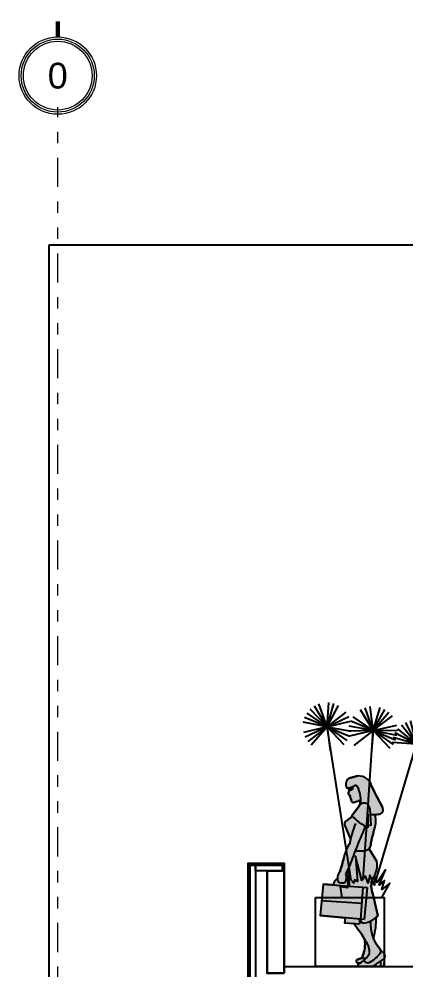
# Model space of a CAD drawing. Header units: millimetres. Extents: x 2056 to 4470, y 1400 to 3101.
# Drawn here: x 2163.11 to 2166.49, y 1411.65 to 1419.95 of the extents above; entities that cross this region are included whole.
import ezdxf
from ezdxf.enums import TextEntityAlignment as Align

# ---------------------------------------------------------------- set-up
doc = ezdxf.new("R2010")
doc.units = ezdxf.units.MM
doc.linetypes.add('DIVIDE', pattern=[31.75, 12.7, -6.35, 0, -6.35, 0, -6.35])
for name, color, linetype in [('A-254', 254, 'Continuous'), ('A-ANNO-DIMS-GRID', 195, 'Continuous'), ('A-GRID-COLS', 75, 'DIVIDE'), ('A-LDSP-TREE', 74, 'Continuous'), ('A-PLAN-2', 4, 'Continuous'), ('A-PLAN-3', 3, 'Continuous'), ('A-PLAN-6', 9, 'Continuous')]:
    doc.layers.add(name, color=color, linetype=linetype)
doc.layers.add('A-WALL', color=16, linetype='Continuous', lineweight=30)
doc.styles.add('ROMAN', font='arial.ttf')

# ---------------------------------------------------------------- blocks, each defined once
blk = doc.blocks.new('Arbol (138)')
for p, q in [((-0.2717600414733212, 1.458047910231969), (-0.3322234166531857, 1.660976588557787)), ((-0.2717600414733212, 1.458047910231969), (-0.2444575538165736, 1.668025152791614)), ((0.1306074288767505, 1.4916979099266), (0.02927407888616784, 1.677621067184887)), ((0.1306074288767505, 1.4916979099266), (0.07014405369688603, 1.694626588252419)), ((0.1306074288767505, 1.4916979099266), (0.1136565681384383, 1.702763152317274)), ((0.1306074288767505, 1.4916979099266), (0.2009700152060958, 1.691410139572781)), ((0.1306074288767505, 1.4916979099266), (0.2409549312189441, 1.672416743898168)), ((-0.2717600414733212, 1.458047910231969), (-0.4399544239182163, 1.586681179409055)), ((-0.2717600414733212, 1.458047910231969), (-0.4095346126286827, 1.618839812292237)), ((-0.2717600414733212, 1.458047910231969), (-0.373093391463911, 1.643971067490256)), ((-0.2717600414733212, 1.458047910231969), (-0.201397455143983, 1.65776013987815)), ((-0.2717600414733212, 1.458047910231969), (-0.1614125391311276, 1.638766744203537)), ((-0.2717600414733212, 1.458047910231969), (-0.09744761007623737, 1.578260407442698)), ((0.1306074288767505, 1.4916979099266), (-0.06065586325865269, 1.582550655106544)), ((0.1306074288767505, 1.4916979099266), (-0.03758695356814457, 1.620331179103687)), ((0.1306074288767505, 1.4916979099266), (0.2761171318733773, 1.645525067993816)), ((0.1306074288767505, 1.4916979099266), (0.3049198602738343, 1.61191040713733)), ((-0.6489718558325634, 1.338796100059994), (-0.7670763552379327, 1.514543633315554)), ((-0.6489718558325634, 1.338796100059994), (-0.7279555217655798, 1.535258434213361)), ((-0.6489718558325634, 1.338796100059994), (-0.6853827230862777, 1.547386888377787)), ((-0.6489718558325634, 1.338796100059994), (-0.5973933212041089, 1.544162901152049)), ((-0.6489718558325634, 1.338796100059994), (-0.5558222770834931, 1.528951363474064)), ((-0.6489718558325634, 1.338796100059994), (-0.5183223165354747, 1.505429128318696)), ((-0.2717600414733212, 1.458047910231969), (-0.4777331196498125, 1.507149430490557)), ((-0.2717600414733212, 1.458047910231969), (-0.0762631713716786, 1.539391883614542)), ((-0.2717600414733212, 1.458047910231969), (-0.06362288398862148, 1.496968237817867)), ((0.1306074288767505, 1.4916979099266), (-0.07536564929974077, 1.540799430185189)), ((0.1306074288767505, 1.4916979099266), (0.3261042989783931, 1.573041883309173)), ((0.1306074288767505, 1.4916979099266), (0.3387445863614502, 1.530618237512499)), ((-0.6489718558325634, 1.338796100059994), (-0.8478222111380447, 1.411558758203356)), ((-0.6489718558325634, 1.338796100059994), (-0.8283486464967069, 1.451312033137214)), ((-0.6489718558325634, 1.338796100059994), (-0.8010354553580044, 1.486147821884245)), ((-0.6489718558325634, 1.338796100059994), (-0.4865323677807893, 1.47462423023444)), ((-0.6489718558325634, 1.338796100059994), (-0.4618418041251147, 1.437882991085871)), ((-0.2717600414733212, 1.458047910231969), (-0.4834408938060974, 1.463252233518688)), ((-0.2717600414733212, 1.458047910231969), (-0.479897198958021, 1.419127582646055)), ((-0.2717600414733212, 1.458047910231969), (-0.4672569115749639, 1.376703936849395)), ((-0.2717600414733212, 1.458047910231969), (-0.4460724728704051, 1.337835413021224)), ((-0.2717600414733212, 1.458047910231969), (-0.417269744469948, 1.304220752164753)), ((-0.2717600414733212, 1.458047910231969), (-0.1035656590284262, 1.329414641054882)), ((-0.2717600414733212, 1.458047910231969), (-0.06578696329682998, 1.408946389973366)), ((-0.2717600414733212, 1.458047910231969), (-0.060079189140545, 1.452843586945249)), ((-0.2717600414733212, 1.458047910231969), (-0.2548091807350019, 1.246982667841294)), ((-0.1834186738384318, 0.1614827357396251), (-0.2717600414733212, 1.458047910231969)), ((0.1306074288767505, 1.4916979099266), (-0.07752972860794216, 1.452777582340687)), ((0.1306074288767505, 1.4916979099266), (-0.06488944122489215, 1.410353936544027)), ((0.1306074288767505, 1.4916979099266), (-0.04370500252033338, 1.371485412715856)), ((0.1306074288767505, 1.4916979099266), (-0.01490227411987632, 1.337870751859384)), ((0.1306074288767505, 1.4916979099266), (0.10330494122001, 1.28172066736694)), ((0.1306074288767505, 1.4916979099266), (0.3365805070532417, 1.442596389667997)), ((0.1306074288767505, 1.4916979099266), (0.3218707210121536, 1.400845164746656)), ((0.1306074288767505, 1.4916979099266), (0.2988018113216526, 1.363064640749514)), ((0.1306074288767505, 1.4916979099266), (0.268382000032112, 1.330906007866318)), ((-0.6489718558325634, 1.338796100059994), (-0.8602259339870031, 1.324388369901484)), ((-0.6489718558325634, 1.338796100059994), (-0.8586050610626685, 1.36862540595466)), ((-0.6489718558325634, 1.338796100059994), (-0.8361019075400122, 1.239709209034132)), ((-0.6489718558325634, 1.338796100059994), (-0.8114113438843376, 1.202967969885563)), ((-0.6489718558325634, 1.338796100059994), (-0.7796213951296522, 1.172163071801307)), ((-0.6489718558325634, 1.338796100059994), (-0.7421214345816338, 1.148640836645924)), ((-0.6489718558325634, 1.338796100059994), (-0.445329721678668, 1.396811179327813)), ((-0.6489718558325634, 1.338796100059994), (-0.4377177776781167, 1.353203830218519)), ((-0.297469165999658, 0.1563033672323115), (-0.6489718558325634, 1.338796100059994))]:
    blk.add_line(p, q)
for points in [[(-0.07903729556328187, 0.1526244403006842), (0.1306074288767505, 1.4916979099266)], [(-0.3467852421900091, 0), (-0.4177185871834226, 0.125277417287208), (-0.3467852421900091, 0.07006387361656152), (-0.3704296905211422, 0.1489403645746279), (-0.3231407938588688, 0.1095021190955947), (-0.3783111732981936, 0.2435921537243075), (-0.3073778283047801, 0.1331650663830146), (-0.283733379973647, 0.1883786100536611), (-0.283733379973647, 0.1095021190955947), (-0.2443259660884181, 0.1962662591494677), (-0.2285630005343222, 0.125277417287208), (-0.2049185522031891, 0.1883786100536611), (-0.1733926210950045, 0.1489403645746279), (-0.1182222416556868, 0.3619068901613929), (-0.1339852072097756, 0.1410527154788213), (-0.1103407588786425, 0.1568280136704345), (-0.102459276101591, 0.125277417287208), (-0.05517037943932479, 0.1804909609578544), (-0.04728889666227332, 0.0858391718081748), (0.01576296555408874, 0.09372682090398143), (0, 0)]]:
    blk.add_lwpolyline(points)
blk = doc.blocks.new('2D-pe18')
h = blk.add_hatch(color=255)
edge = h.paths.add_edge_path()
edge.add_arc((-0.246401141585739, 0.7039031483468947), 0.2002954605993576, 339.7642996965046, 379.3082858408123)
edge.add_arc((0.08678203584203104, 0.8850381611913847), 0.1843473425038691, 169.3974691822021, 218.5588895209702, ccw=False)
edge.add_line((-0.094417985566281, 0.9189571076647951), (-0.02629380217251764, 1.028537491084734))
edge.add_arc((0.007847104592569674, 1.063416993782037), 0.04880759390866925, 183.1010047145392, 225.6131058156646, ccw=False)
edge.add_arc((-1.198053307099129, 0.8718042882178604), 1.172492963652238, 9.274898054664195, 14.96070539390341)
edge.add_arc((0.1554206841830985, 1.270111412253229), 0.2405467608300245, 166.0969354603296, 203.4227806405648, ccw=False)
edge.add_arc((-0.050254498814735, 1.744131563276676), 0.4171505799096928, 260.7261795628367, 266.17546503600477, ccw=False)
edge.add_arc((-0.1099746273367146, 1.370697222484319), 0.03899289510374357, 149.330686259938, 258.9031379640096, ccw=False)
edge.add_line((-0.1435134139681509, 1.390586809203569), (-0.1298898053389621, 1.420645036104588))
edge.add_arc((-1.265001851504241, 2.101241063811196), 1.323514378569247, 329.0537350783497, 336.7729387705319)
edge.add_arc((0.06444064650447226, 1.547673182546832), 0.1175294248994527, 86.95518260871268, 164.4001978793954, ccw=False)
edge.add_line((0.07068346627511346, 1.665036690156768), (0.1359979449901516, 1.649578178510382))
edge.add_line((0.1359979449901516, 1.649578178510382), (0.1515904809598965, 1.641358181435173))
edge.add_arc((0.1155394026859553, 1.591988019977424), 0.06113176823124022, -34.83060715252873, 53.86233447195002, ccw=False)
edge.add_arc((0.2002997318226702, 1.761814719469124), 0.2076420177207446, 257.9334112574014, 260.4133007995298, ccw=False)
edge.add_arc((0.1060586031309696, 1.576454239973374), 0.05382522711351347, 326.0105062518923, 340.8085329699206, ccw=False)
edge.add_line((0.1506872571655151, 1.546363737935586), (0.1477816991694283, 1.539736799343068))
edge.add_arc((0.2347221085131888, 1.545224469872686), 0.08711342780939273, 183.611712842465, 202.498486319612)
edge.add_arc((0.149601877457586, 1.508051091208625), 0.006019739862397344, -65.38233043994143, 39.618689253010075, ccw=False)
edge.add_line((0.1521094673594519, 1.50257849941908), (0.142964446970467, 1.500481287201431))
edge.add_arc((0.1462474710077909, 1.494458096017006), 0.006859816241984248, 118.5932064586081, 182.2500004594961)
edge.add_arc((0.1564947451136598, 1.490396028175413), 0.01751732266474798, 167.4956108052574, 208.6965442615121)
edge.add_arc((0.1319880879515396, 1.488252455343164), 0.01108334110254236, 293.29229985134987, 325.56234767757525, ccw=False)
edge.add_arc((0.1313974271234093, 1.473830717112731), 0.006536457223580559, -71.6048728519317, 40.46087826267831, ccw=False)
edge.add_arc((0.1486177152711466, 1.453739415495025), 0.0205585104390052, 137.5010948054636, 191.4053413444624)
edge.add_arc((0.1130622428779018, 1.449026060985319), 0.01541655802658043, -111.1181249364169, 2.408766972546573, ccw=False)
edge.add_arc((0.1405953483997449, 1.595614918606406), 0.1643354458991867, 243.17919804098608, 258.3845750306152, ccw=False)
edge.add_line((0.06644693628939535, 1.448958340982358), (0.05791280414496214, 1.450164665819756))
edge.add_line((0.05791280414496214, 1.450164665819756), (0.05213788508308426, 1.437468412951944))
edge.add_line((0.05213788508308426, 1.437468412951944), (0.05193314701398322, 1.414837509078353))
edge.add_arc((0.01800614753028223, 1.374236072250233), 0.0529104712365604, 22.00589250108459, 50.11750476627009, ccw=False)
edge.add_line((0.0670618435169672, 1.394061728802711), (0.1239422113939952, 1.317012458216425))
edge.add_arc((-0.1819425761586119, 1.593585919609989), 0.4123813560326424, 317.0885144943438, 317.88089275792345, ccw=False)
edge.add_line((0.1200881793084818, 1.312808773895995), (0.1794393822373479, 1.267511289875635))
edge.add_arc((0.1551760347380376, 1.24406368651598), 0.0337416676408263, -23.715551512476395, 44.020473455998626, ccw=False)
edge.add_line((0.186068335323057, 1.230492912781635), (0.1353671061691273, 1.111729628000688))
edge.add_arc((-0.605858739587575, 0.9524566381445327), 0.7581448672354497, 9.532445876253178, 12.12718860439702, ccw=False)
edge.add_arc((-0.1683194529434854, 0.8767196392634974), 0.3697334874696985, 11.813900625182612, 32.98505744508361, ccw=False)
edge.add_arc((1.4307587827181, 1.237034929794828), 1.269493380706984, 192.9557486304165, 198.7475159970236)
edge.add_arc((0.1536484399163897, 0.768731932807681), 0.0962056854574079, -0.9089326192258227, 38.805342970650315, ccw=False)
edge.add_arc((0.2217061634517118, 0.7117694912486273), 0.06216760443548162, 2.0292912665428844, 63.09062154615731, ccw=False)
edge.add_line((0.2838347797715812, 0.7139708715939932), (0.3741385862532525, 0.7208073106356423))
edge.add_line((0.3741385862532525, 0.7208073106356423), (0.3997318014131963, 0.4469099201191327))
edge.add_line((0.3997318014131963, 0.4469099201191327), (0.1834019512758687, 0.4270917611747151))
edge.add_line((0.1834019512758687, 0.4270917611747151), (0.1892544647826639, 0.383541266132589))
edge.add_line((0.1892544647826639, 0.383541266132589), (0.1093944539662175, 0.3778601934797621))
edge.add_arc((0.9485203356125287, -0.3172233020346283), 1.089620718867443, 140.3636086805398, 149.1555453394692)
edge.add_arc((0.2649717149162718, 0.1952435711518578), 0.2561578805623471, 169.6113135719438, 207.5891359529333)
edge.add_arc((0.3547256623422832, 0.7868221298349074), 0.7776593850568165, 245.9611282875902, 249.4373619688315)
edge.add_arc((0.07273299563876005, 0.04894383423226875), 0.01318133382834992, -71.65187707316221, 47.79841238042178, ccw=False)
edge.add_line((0.07688234469503641, 0.03643262070585251), (0.04983656182022855, 0.03288534373518814))
edge.add_arc((0.1201915151427806, 0.1648253040587227), 0.1495258258201383, 241.931917027737, 248.9781159086639)
edge.add_arc((0.05938084736229, 0.01358888782124207), 0.01369134738984467, -97.01393936304459, 58.40974251253641, ccw=False)
edge.add_line((0.05770898578575157, 0), (-0.05906078741082865, 0))
edge.add_line((-0.05906078741082865, 0), (-0.1264327598716477, 0.04648520420988689))
edge.add_line((-0.1264327598716477, 0.04648520420988689), (-0.1252620683960117, 0.002748678967492424))
edge.add_line((-0.1252620683960117, 0.002748678967492424), (-0.1594852210309057, 0.002372908946739472))
edge.add_line((-0.1594852210309057, 0.002372908946739472), (-0.161202404534265, 0.07163441937507287))
edge.add_arc((-0.121793482250712, 0.0907872040017574), 0.0438165757962359, 105.3160995244694, 205.9198088228278, ccw=False)
edge.add_line((-0.1333673709261234, 0.1330475567621932), (-0.1225341836723715, 0.1531666445244184))
edge.add_arc((-0.3748315271306895, 0.3753809884208008), 0.3362040513578387, 318.627571793885, 337.6470647929368)
edge.add_arc((0.4308091482498652, 0.4067042556430235), 0.5196801638573046, 177.3147386238426, 197.8372332422325, ccw=False)
edge.add_arc((0.03989878537621594, 0.564996189003057), 0.1854085716472099, 219.4600375075605, 226.2556795153561, ccw=False)
edge.add_line((-0.1032492481799068, 0.447161648526702), (-0.05846837960024232, 0.6346243744748676))
at = {"color": 250, "extrusion": (2.449212707644755e-16, 1.224606353822377e-16, -1)}
for p, q in [((0.1359979449901516, 1.649578178510438), (0.0706834662751703, 1.665036690156768)), ((0.1515904809599533, 1.641358181435145), (0.1359979449901516, 1.649578178510438)), ((0.07425534964676217, 1.569463837069236), (0.06431351082483161, 1.54995666755778)), ((0.1260568490744731, 1.558659917598732), (0.1098870757013515, 1.55519730318025)), ((0.130315483014158, 1.545812591544859), (0.1213881104736743, 1.540802886282194)), ((0.1422266224475948, 1.551734688761762), (0.1260568490744731, 1.558659917598732)), ((0.1400078343431801, 1.541757119341497), (0.130315483014158, 1.545812591544859)), ((0.1521094673594234, 1.50257849941908), (0.1429644469704385, 1.500481287201431)), ((0.1506872571655435, 1.546363737935671), (0.1477816991693999, 1.539736799343011)), ((-0.1298898053390758, 1.420645036104332), (-0.1435134139681509, 1.390586809203597)), ((0.05193314701398322, 1.414837509078325), (0.0521378850831411, 1.437468412951972)), ((0.0521378850831411, 1.437468412951972), (0.05791280414496214, 1.450164665819727)), ((0.05791280414496214, 1.450164665819727), (0.06644693628936693, 1.448958340982358)), ((-0.04394240890303536, 1.233702520384099), (-0.03488225046345406, 1.375764248984268)), ((-0.01751123737290072, 1.215405119425185), (-0.01897010774092678, 1.33397928092819)), ((0.1239422113939952, 1.317012458216425), (0.0670618435169672, 1.394061728802711)), ((0.1212714929261267, 1.311905656064511), (0.1794393822373763, 1.267511289875607)), ((-0.04394240890303536, 1.233702520384099), (-0.01759740219102923, 1.22899259328716)), ((0.1863446069986026, 1.231140055508284), (0.1353671061690989, 1.11172962800066)), ((-0.02629380217251764, 1.028537491084734), (-0.09441798556622416, 0.9189571076649088)), ((0.1753997434431653, 0.8102939272048602), (0.1439361022318053, 0.8745511076304169)), ((0.1444068409175543, 0.7285922647172285), (0.1577126133244633, 0.843561502144432)), ((0.3741385862532525, 0.7208073106356707), (-0.0102752069118992, 0.6917053096665029)), ((-0.0102752069118992, 0.6917053096665029), (0.01771259275813009, 0.4119128201251385)), ((0.02655217039085755, 0.6944933219309348), (0.04859487314212174, 0.4127788257881946)), ((0.3741385862532525, 0.7208073106356707), (0.3997318014132247, 0.4469099201191611)), ((-0.05846837960024232, 0.6346243744748108), (-0.1032492481799068, 0.4471616485266736)), ((0.3874414243840647, 0.5784409597212274), (0.03760974354798918, 0.5531731451051769)), ((0.01771259275813009, 0.4119128201251385), (0.3997318014132247, 0.4469099201191611)), ((0.05367014159327255, 0.415543460624292), (0.03091844491018492, 0.3798052283018762)), ((0.05500881371250443, 0.3739913137939936), (0.05367014159327255, 0.415543460624292)), ((0.1834019512758687, 0.4270917611747436), (0.1892544647826639, 0.383541266132589)), ((0.1892544647826639, 0.383541266132589), (0.05500881371250443, 0.3739913137939936)), ((-0.1225341836724283, 0.1531666445243332), (-0.1333673709261234, 0.1330475567622216)), ((-0.1594852210308773, 0.002372908946767893), (-0.161202404534265, 0.07163441937504444)), ((-0.05980755252738845, 0.0005152517830424586), (-0.1602770010007362, 0.06983699877301319)), ((-0.1252620683959549, 0.002748678967492424), (-0.1594852210308773, 0.002372908946767893)), ((-0.1264327598715909, 0.04648520420988689), (-0.1252620683959549, 0.002748678967492424)), ((-0.06105270893880288, 0), (0.06105270893880288, 0)), ((0.07688234469503641, 0.03643262070585251), (0.04983656182020013, 0.03288534373518814))]:
    blk.add_line(p, q, dxfattribs=at)
at = {"color": 255}
blk.add_lwpolyline([(-0.05846837960024232, 0.6346243744748676, 0.1742760984557231), (-0.05737167085445094, 0.7701310180979135, -0.2178589288073107), (-0.094417985566281, 0.9189571076647951), (-0.02629380217251764, 1.028537491084734, -0.1876512239534978), (-0.0408890214237374, 1.060776682422329, 0.02481410580642813), (-0.06530421730539615, 1.174491006435687, -0.1643201588513944), (-0.07807893004695643, 1.327909978846463, -0.02378147509850603), (-0.1174795205666896, 1.332433369487291, -0.5181982763859114), (-0.1435134139681509, 1.390586809203569), (-0.1298898053389621, 1.420645036104588, 0.03369412224678162), (-0.04875940521120015, 1.579278783454981, -0.3513956587147101), (0.07068346627511346, 1.665036690156768), (0.1359979449901516, 1.649578178510382), (0.1515904809598965, 1.641358181435173, -0.4075476187168385), (0.1657190612551176, 1.557072479698626, -0.01082098172537452), (0.1568925114058288, 1.558760488440008, -0.0646584531049419), (0.1506872571655151, 1.546363737935586), (0.1477816991694283, 1.539736799343068, 0.08259615757287847), (0.1542389148644077, 1.511889730563745, -0.4931509573170784), (0.1521094673594519, 1.50257849941908), (0.142964446970467, 1.500481287201431, 0.2851254311401947), (0.1393929434376844, 1.494188780840233, 0.1817350075543867), (0.14112898539247, 1.481984724974865, -0.141742613775741), (0.1363706855915439, 1.478072411732199, -0.5320774902088782), (0.133460126055752, 1.467628254202708, 0.2396369188153907), (0.1284651790018927, 1.449673996280836, -0.540285800487109), (0.1075077815797272, 1.434644885057253, -0.06644349179796741), (0.06644693628939535, 1.448958340982358), (0.05791280414496214, 1.450164665819756), (0.05213788508308426, 1.437468412951944), (0.05193314701398322, 1.414837509078353, -0.1232789329230661), (0.0670618435169672, 1.394061728802711), (0.1239422113939952, 1.317012458216425, -0.003457416181412336), (0.1200881793084818, 1.312808773895995), (0.1794393822373479, 1.267511289875635, -0.3044716549319082), (0.186068335323057, 1.230492912781635), (0.1353671061691273, 1.111729628000688, -0.01132218472886363), (0.1418176474197423, 1.078010053180293, -0.09264026151888421), (0.1935822461868781, 0.9524164814899834, 0.02527673366498718), (0.2286195611874575, 0.8290217734915686, -0.1750417929850243), (0.249842019956958, 0.7672058026335193, -0.2729188070723437), (0.2838347797715812, 0.7139708715939932), (0.3741385862532525, 0.7208073106356423), (0.3997318014131963, 0.4469099201191327), (0.1834019512758687, 0.4270917611747151), (0.1892544647826639, 0.383541266132589), (0.1093944539662175, 0.3778601934797621, 0.0383808901448533), (0.01301300569829777, 0.2414352221659328, 0.1672431327232599), (0.03794118565934923, 0.07660968661832612, 0.01516909414267809), (0.08158743953708836, 0.05870838157179037, -0.5741565993747587), (0.07688234469503641, 0.03643262070585251), (0.04983656182022855, 0.03288534373518814, 0.03075453335947656), (0.06655293745154722, 0.0252513968609378, -0.8056288334126953), (0.05770898578575157, 0), (-0.05906078741082865, 0), (-0.1264327598716477, 0.04648520420988689), (-0.1252620683960117, 0.002748678967492424), (-0.1594852210309057, 0.002372908946739472), (-0.161202404534265, 0.07163441937507287, -0.4695185716997967), (-0.1333673709261234, 0.1330475567621932), (-0.1225341836723715, 0.1531666445244184, 0.08317923436727229), (-0.06389026964782829, 0.2475189590907405, -0.08978638895426862), (-0.08830038571929322, 0.4310510100279146, -0.02966027506449497), (-0.1032492481799068, 0.447161648526702)], format="xyb", close=True, dxfattribs=at)
at = {"color": 250, "extrusion": (2.449212707644755e-16, 1.224606353822377e-16, -1)}
for centre, radius, start, end in [((-0.06444064650446535, 1.547673182546845), 0.1175294248994341, 15.5998021205496, 93.044817391317), ((1.265001851504309, 2.101241063811216), 1.323514378569337, 203.2270612294649, 210.9462649216572), ((-0.09371889691709612, 1.559544219216974), 0.02184555997629265, 27.00571414526021, 102.4788595231216), ((-0.2002997318226392, 1.761814719469093), 0.2076420177207013, 279.5866992004556, 299.3772661252663), ((-0.115539402685954, 1.591988019977435), 0.06113176823124415, 126.1376655281416, 214.8306071525271), ((-0.4041332257830277, 1.431377527533321), 0.3599145052970499, 358.2037386469715, 19.23629080540228), ((-0.1462474710077686, 1.494458096017006), 0.006859816241967782, 357.749999540071, 61.40679354144439), ((-0.2347221085131537, 1.545224469872714), 0.08711342780935574, 337.5015136803168, 356.3882871574681), ((-0.1060586031309185, 1.576454239973373), 0.05382522711353274, 199.1914670300471, 213.9894937479942), ((-0.1496018774575987, 1.508051091208635), 0.006019739862383714, 140.381310747523, 245.3823304402395), ((-0.0180061475302864, 1.374236072250227), 0.05291047123654712, 1.655064735807845, 157.9941074989047), ((-0.1405953483997564, 1.595614918606429), 0.164335445899205, 281.615424969318, 296.8208019590166), ((-0.113062242877902, 1.449026060985346), 0.01541655802657865, 177.5912330270273, 291.1181249357244), ((-0.1486177152711434, 1.453739415495043), 0.0205585104389879, 348.5946586558662, 42.49890519432772), ((-0.1319880879515267, 1.488252455343144), 0.01108334110253431, 214.4376523221159, 264.0595460329213), ((-0.1313974271234315, 1.473830717112719), 0.006536457223579027, 140.7053893942248, 251.6048728525807), ((-0.1564947451136618, 1.490396028175404), 0.01751732266475829, 331.3034557386327, 12.50438919459318), ((0.1099746273367259, 1.370697222484324), 0.03899289510375085, 281.09686203548, 30.66931374010495), ((0.05025449881480881, 1.744131563276738), 0.4171505799097374, 268.3141173108701, 279.2738204371053), ((-0.1554206841830705, 1.270111412253264), 0.2405467608299962, 336.5772193594534, 13.90306453965941), ((0.1819425761585194, 1.593585919610064), 0.4123813560326188, 222.1191072420936, 246.5008094827392), ((0.6058587395875179, 0.9524566381440422), 0.7581448672354706, 156.8817433697357, 170.4675541237101), ((-0.1551760347380196, 1.244063686515965), 0.0337416676408302, 135.9795265440825, 202.5206858436462), ((1.198053307099315, 0.8718042882180725), 1.172492963652371, 165.0392946061031, 170.7251019453761), ((3.026607415621072, -0.1342996757525725), 3.323299173954683, 155.9599780759448, 159.5040742447675), ((-0.007847104592599408, 1.063416993781999), 0.04880759390868167, 282.2320162321795, 356.898995284813), ((-0.05854010055168146, 1.324444974865457), 0.3147027556194002, 263.8409120602556, 281.1828922484913), ((-2.305485081286037, 1.767369575460833), 2.338678858960585, 337.5571388714142, 341.604002578882), ((0.1683194529434786, 0.8767196392635412), 0.3697334874696704, 147.0149425549233, 168.1860993750616), ((-0.08678203584202038, 0.8850381611913463), 0.1843473425038555, 321.4411104790633, 10.60253081785223), ((-1.430758782717987, 1.237034929795151), 1.269493380706982, 341.2524840029608, 347.0442513694985), ((0.2464011415857499, 0.703903148346825), 0.200295460599361, 160.6917141591601, 200.2357003034932), ((-0.1985479921194155, 0.7147603417955608), 0.05426056740848464, 348.8718307356564, 59.45086399995424), ((-0.2645289347979656, 0.7775980449216533), 0.09493699737112082, 335.7260051871578, 20.14490410402338), ((-0.1536484399164237, 0.7687319328076327), 0.09620568545739867, 141.1946570293056, 194.9600284453897), ((-0.2217061634516995, 0.7117694912486101), 0.0621676044354758, 116.9093784538819, 177.1809014641103), ((-0.2082971500323652, 0.7926446272040195), 0.06199144261810029, 231.8468341050419, 299.2727706722018), ((-0.0398987853763515, 0.564996189002926), 0.1854085716472182, 272.7762308824281, 320.5399624924855), ((-0.4308091482498071, 0.4067042556430565), 0.5196801638572451, 342.1627667577587, 2.68526137614902), ((0.3748315271305955, 0.3753809884208863), 0.336204051357818, 176.2488344282573, 221.3724282061559), ((-0.9485203356124998, -0.3172233020344493), 1.089620718867317, 29.34209353837419, 39.63639131945276), ((-0.120400761979738, 0.1280861524277555), 0.150563369879692, 354.4908262719289, 36.06156552676283), ((-0.2649717149162711, 0.1952435711518135), 0.256157880562329, 332.4108640470816, 10.38868642807569), ((0.1217934822507232, 0.09078720400177076), 0.0438165757962331, 331.4363828777433, 74.68390047559629), ((-0.07763191066408126, 0.2557870375871403), 0.2441017758738039, 298.69545522794, 329.8131929281254), ((-0.1243462318990396, 0.1898976951200098), 0.1716831798199384, 306.5857505393114, 333.6260719125092), ((0.01578144125079461, 0.07658485472211396), 0.04225541699566597, 212.7238931635618, 304.2688924116395), ((-0.01724092344812789, 0.1498533607680201), 0.0761126576763483, 254.2185490936449, 285.3092049539121), ((-0.1201915151428352, 0.1648253040586667), 0.1495258258201107, 291.0218840913187, 311.0380983471065), ((-0.3547256623426733, 0.786822129834654), 0.7776593850567393, 290.5626380312006, 294.038871712445), ((-0.05938084736226301, 0.01358888782124268), 0.01369134738984493, 121.5902574879292, 277.0139393630092), ((-0.07273299563877345, 0.04894383423226145), 0.01318133382834554, 132.2015876195843, 251.6518770731186)]:
    blk.add_arc(centre, radius, start, end, dxfattribs=at)
blk = doc.blocks.new('EJE NUMERO')
at = {"color": 0, "linetype": 'Continuous', "lineweight": 9, "const_width": 0.1}
blk.add_lwpolyline([(1.77635683940025e-15, 1.700000000000045), (8.881784197001252e-16, 2.068360207118999)], dxfattribs=at)
at = {"color": 0, "linetype": 'Continuous', "lineweight": 9}
for radius in [0.8999999999999998, 0.8499999999999998, 0.7999999999999997]:
    blk.add_circle((3.552713678800501e-15, 0.8000000000000682), radius, dxfattribs=at)
at = {"lineweight": 9, "style": 'ROMAN'}
blk.add_attdef('1', (-0.1987521463881565, 0.5268632978614818), '', height=0.5999999999999998, dxfattribs=at)

msp = doc.modelspace()

# ---------------------------------------------------------------- linework, layer by layer
at = {"layer": 'A-GRID-COLS', "lineweight": 9, "ltscale": 0.02, "elevation": -1.676096483826939e-10}
msp.add_lwpolyline([(2163.449059331235, 1402.619201363805), (2163.449059331235, 1419.180156217232)], dxfattribs=at)
at = {"layer": 'A-LDSP-TREE', "ltscale": 0.1}
msp.add_lwpolyline([(2165.697920826524, 1412.279201365584), (2166.297920826501, 1412.279201365584), (2166.297920826501, 1411.679201365491), (2165.697920826524, 1411.679201365491)], close=True, dxfattribs=at)
at = {"layer": 'A-PLAN-2', "color": 4, "elevation": 0.2289095849724435}
for points in [[(2165.17528586267, 1412.563858593391), (2165.17528586267, 1410.594201362734), (2165.125285917455, 1410.594201362734), (2165.125285862624, 1412.563858593624), (2165.17528586267, 1412.563858593158)], [(2165.41028604473, 1412.513858593344), (2165.17528586267, 1412.513858593344), (2165.17528586267, 1412.563858593391), (2165.41028604473, 1412.563858593158), (2165.41028604473, 1412.513858593344)]]:
    msp.add_lwpolyline(points, dxfattribs=at)
at = {"layer": 'A-PLAN-2'}
msp.add_lwpolyline([(2165.425286044394, 1411.679201365491), (2179.720550238997, 1411.67920136456)], dxfattribs=at)
at = {"layer": 'A-PLAN-3', "elevation": 0.2289095849724435}
for points in [[(2165.125285862624, 1412.578858593056), (2165.125285862624, 1410.594201362734), (2166.787548361257, 1410.594195282828), (2166.787548361257, 1410.57919528293), (2165.125285862624, 1410.579195282697), (2165.11028586261, 1410.579195282697), (2165.11028586261, 1412.578858593521), (2165.125285862624, 1412.578858593521), (2165.125285862624, 1410.594201362734)], [(2165.125285862624, 1412.578858593521), (2165.425286044744, 1412.578858592357), (2165.425286044744, 1412.513858593344), (2165.41028604473, 1412.513858593344), (2165.41028604473, 1412.563858593158), (2165.125285862624, 1412.563858593624)]]:
    msp.add_lwpolyline(points, dxfattribs=at)
at = {"layer": 'A-PLAN-6', "elevation": 0.2289095849724435}
for points in [[(2163.374059333028, 1417.979201363675), (2166.933109878707, 1417.979201363908), (2166.93310987859, 1415.17920106933)], [(2163.374059394612, 1404.679189224071), (2163.374060526984, 1417.979201364141)]]:
    msp.add_lwpolyline(points, dxfattribs=at)
at = {"layer": 'A-WALL', "elevation": 0.2289095849724435}
msp.add_lwpolyline([(2165.425286044394, 1411.619201362874), (2165.425286044627, 1412.513858593344), (2165.275285862647, 1412.513858593344), (2165.275285862414, 1411.619201362874), (2165.425286044394, 1411.619201362874)], dxfattribs=at)

# ---------------------------------------------------------------- block references
at = {"layer": 'A-254', "xscale": -1}
msp.add_blockref('2D-pe18', (2166.138435605359, 1411.676828456619), dxfattribs=at)
at = {"layer": 'A-ANNO-DIMS-GRID'}
ref = msp.add_blockref('EJE NUMERO', (2163.449059331235, 1419.155788708055), dxfattribs=dict(at, xscale=0.375, yscale=0.3749999850988388, zscale=0.375))
ref.add_attrib('1', '0', dxfattribs={"layer": '0', "lineweight": 9, "height": 0.2249999999999999, "style": 'ROMAN'}).set_placement((2163.449059331235, 1419.455788705075), align=Align.MIDDLE_CENTER)
at = {"layer": 'A-LDSP-TREE', "ltscale": 0.1, "xscale": -1}
msp.add_blockref('Arbol (138)', (2165.928589586662, 1412.279201365584), dxfattribs=at)

doc.saveas('drawing.dxf')
